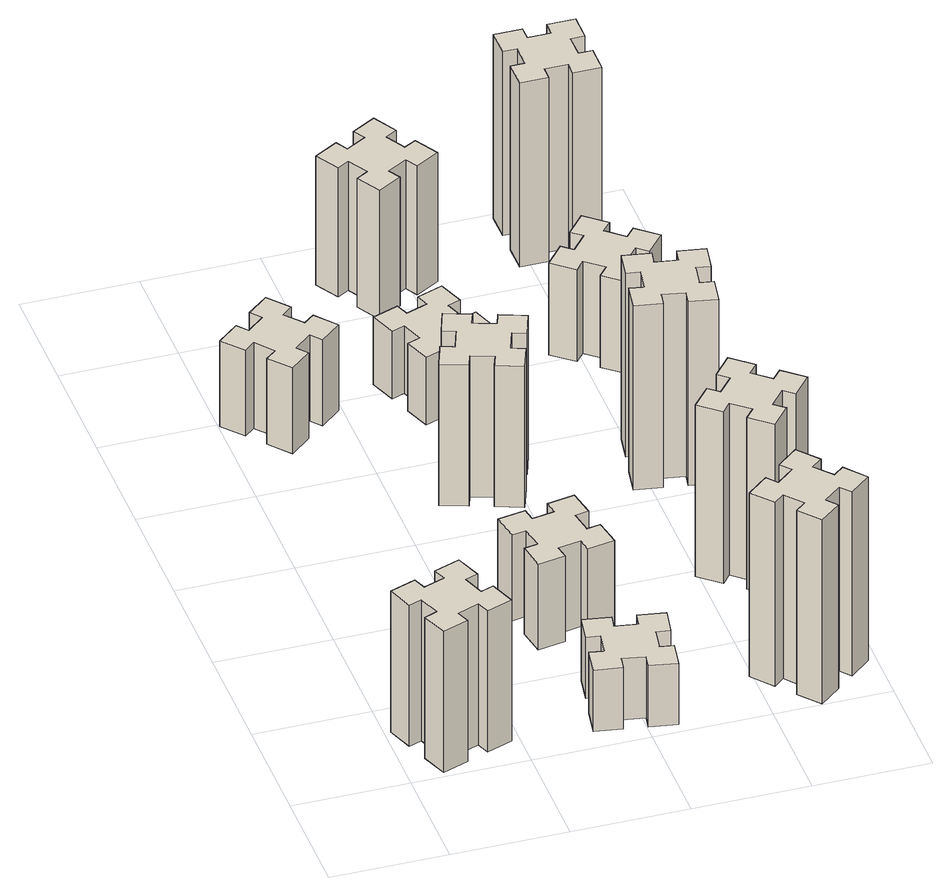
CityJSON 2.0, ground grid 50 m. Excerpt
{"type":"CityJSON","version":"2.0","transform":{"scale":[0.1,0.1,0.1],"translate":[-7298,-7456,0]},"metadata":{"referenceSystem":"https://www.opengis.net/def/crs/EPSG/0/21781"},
"CityObjects":{
"building1":{"type":"Building","attributes":{"class":"1000","function":"1000","usage":"1000","yearOfConstruction":2016,"roofType":"1000","measuredHeight":69,"storeysAboveGround":30,"storeysBelowGround":0},"geometry":[{"type":"Solid","lod":"1","boundaries":[[[[0,1,2,3,4,5,6,7,8,9,10,11,12,13,14,15,16,17,18,19]],[[17,16,20,21]],[[16,15,22,20]],[[15,14,23,22]],[[14,13,24,23]],[[13,12,25,24]],[[12,11,26,25]],[[11,10,27,26]],[[10,9,28,27]],[[9,8,29,28]],[[8,7,30,29]],[[7,6,31,30]],[[6,5,32,31]],[[5,4,33,32]],[[4,3,34,33]],[[3,2,35,34]],[[2,1,36,35]],[[1,0,37,36]],[[0,19,38,37]],[[19,18,39,38]],[[18,17,21,39]],[[24,25,26,27,28,29,30,31,32,33,34,35,36,37,38,39,21,20,22,23]]]]}]},
"building2":{"type":"Building","attributes":{"class":"1000","function":"1000","usage":"1000","yearOfConstruction":2016,"roofType":"1000","measuredHeight":42,"storeysAboveGround":30,"storeysBelowGround":0},"geometry":[{"type":"Solid","lod":"1","boundaries":[[[[40,41,42,43,44,45,46,47,48,49,50,51,52,53,54,55,56,57,58,59]],[[57,56,60,61]],[[56,55,62,60]],[[55,54,63,62]],[[54,53,64,63]],[[53,52,65,64]],[[52,51,66,65]],[[51,50,67,66]],[[50,49,68,67]],[[49,48,69,68]],[[48,47,70,69]],[[47,46,71,70]],[[46,45,72,71]],[[45,44,73,72]],[[44,43,74,73]],[[43,42,75,74]],[[42,41,76,75]],[[41,40,77,76]],[[40,59,78,77]],[[59,58,79,78]],[[58,57,61,79]],[[64,65,66,67,68,69,70,71,72,73,74,75,76,77,78,79,61,60,62,63]]]]}]},
"building3":{"type":"Building","attributes":{"class":"1000","function":"1000","usage":"1000","yearOfConstruction":2016,"roofType":"1000","measuredHeight":30,"storeysAboveGround":30,"storeysBelowGround":0},"geometry":[{"type":"Solid","lod":"1","boundaries":[[[[80,81,82,83,84,85,86,87,88,89,90,91,92,93,94,95,96,97,98,99]],[[97,96,100,101]],[[96,95,102,100]],[[95,94,103,102]],[[94,93,104,103]],[[93,92,105,104]],[[92,91,106,105]],[[91,90,107,106]],[[90,89,108,107]],[[89,88,109,108]],[[88,87,110,109]],[[87,86,111,110]],[[86,85,112,111]],[[85,84,113,112]],[[84,83,114,113]],[[83,82,115,114]],[[82,81,116,115]],[[81,80,117,116]],[[80,99,118,117]],[[99,98,119,118]],[[98,97,101,119]],[[104,105,106,107,108,109,110,111,112,113,114,115,116,117,118,119,101,100,102,103]]]]}]},
"building4":{"type":"Building","attributes":{"class":"1000","function":"1000","usage":"1000","yearOfConstruction":2016,"roofType":"1000","measuredHeight":42,"storeysAboveGround":30,"storeysBelowGround":0},"geometry":[{"type":"Solid","lod":"1","boundaries":[[[[120,121,122,123,124,125,126,127,128,129,130,131,132,133,134,135,136,137,138,139]],[[137,136,140,141]],[[136,135,142,140]],[[135,134,143,142]],[[134,133,144,143]],[[133,132,145,144]],[[132,131,146,145]],[[131,130,147,146]],[[130,129,148,147]],[[129,128,149,148]],[[128,127,150,149]],[[127,126,151,150]],[[126,125,152,151]],[[125,124,153,152]],[[124,123,154,153]],[[123,122,155,154]],[[122,121,156,155]],[[121,120,157,156]],[[120,139,158,157]],[[139,138,159,158]],[[138,137,141,159]],[[144,145,146,147,148,149,150,151,152,153,154,155,156,157,158,159,141,140,142,143]]]]}]},
"building5":{"type":"Building","attributes":{"class":"1000","function":"1000","usage":"1000","yearOfConstruction":2016,"roofType":"1000","measuredHeight":69,"storeysAboveGround":30,"storeysBelowGround":0},"geometry":[{"type":"Solid","lod":"1","boundaries":[[[[160,161,162,163,164,165,166,167,168,169,170,171,172,173,174,175,176,177,178,179]],[[177,176,180,181]],[[176,175,182,180]],[[175,174,183,182]],[[174,173,184,183]],[[173,172,185,184]],[[172,171,186,185]],[[171,170,187,186]],[[170,169,188,187]],[[169,168,189,188]],[[168,167,190,189]],[[167,166,191,190]],[[166,165,192,191]],[[165,164,193,192]],[[164,163,194,193]],[[163,162,195,194]],[[162,161,196,195]],[[161,160,197,196]],[[160,179,198,197]],[[179,178,199,198]],[[178,177,181,199]],[[184,185,186,187,188,189,190,191,192,193,194,195,196,197,198,199,181,180,182,183]]]]}]},
"building6":{"type":"Building","attributes":{"class":"1000","function":"1000","usage":"1000","yearOfConstruction":2016,"roofType":"1000","measuredHeight":33,"storeysAboveGround":30,"storeysBelowGround":0},"geometry":[{"type":"Solid","lod":"1","boundaries":[[[[200,201,202,203,204,205,206,207,208,209,210,211,212,213,214,215,216,217,218,219]],[[217,216,220,221]],[[216,215,222,220]],[[215,214,223,222]],[[214,213,224,223]],[[213,212,225,224]],[[212,211,226,225]],[[211,210,227,226]],[[210,209,228,227]],[[209,208,229,228]],[[208,207,230,229]],[[207,206,231,230]],[[206,205,232,231]],[[205,204,233,232]],[[204,203,234,233]],[[203,202,235,234]],[[202,201,236,235]],[[201,200,237,236]],[[200,219,238,237]],[[219,218,239,238]],[[218,217,221,239]],[[224,225,226,227,228,229,230,231,232,233,234,235,236,237,238,239,221,220,222,223]]]]}]},
"building7":{"type":"Building","attributes":{"class":"1000","function":"1000","usage":"1000","yearOfConstruction":2016,"roofType":"1000","measuredHeight":90,"storeysAboveGround":30,"storeysBelowGround":0},"geometry":[{"type":"Solid","lod":"1","boundaries":[[[[240,241,242,243,244,245,246,247,248,249,250,251,252,253,254,255,256,257,258,259]],[[257,256,260,261]],[[256,255,262,260]],[[255,254,263,262]],[[254,253,264,263]],[[253,252,265,264]],[[252,251,266,265]],[[251,250,267,266]],[[250,249,268,267]],[[249,248,269,268]],[[248,247,270,269]],[[247,246,271,270]],[[246,245,272,271]],[[245,244,273,272]],[[244,243,274,273]],[[243,242,275,274]],[[242,241,276,275]],[[241,240,277,276]],[[240,259,278,277]],[[259,258,279,278]],[[258,257,261,279]],[[264,265,266,267,268,269,270,271,272,273,274,275,276,277,278,279,261,260,262,263]]]]}]},
"building8":{"type":"Building","attributes":{"class":"1000","function":"1000","usage":"1000","yearOfConstruction":2016,"roofType":"1000","measuredHeight":63,"storeysAboveGround":30,"storeysBelowGround":0},"geometry":[{"type":"Solid","lod":"1","boundaries":[[[[280,281,282,283,284,285,286,287,288,289,290,291,292,293,294,295,296,297,298,299]],[[297,296,300,301]],[[296,295,302,300]],[[295,294,303,302]],[[294,293,304,303]],[[293,292,305,304]],[[292,291,306,305]],[[291,290,307,306]],[[290,289,308,307]],[[289,288,309,308]],[[288,287,310,309]],[[287,286,311,310]],[[286,285,312,311]],[[285,284,313,312]],[[284,283,314,313]],[[283,282,315,314]],[[282,281,316,315]],[[281,280,317,316]],[[280,299,318,317]],[[299,298,319,318]],[[298,297,301,319]],[[304,305,306,307,308,309,310,311,312,313,314,315,316,317,318,319,301,300,302,303]]]]}]},
"building9":{"type":"Building","attributes":{"class":"1000","function":"1000","usage":"1000","yearOfConstruction":2016,"roofType":"1000","measuredHeight":84,"storeysAboveGround":30,"storeysBelowGround":0},"geometry":[{"type":"Solid","lod":"1","boundaries":[[[[320,321,322,323,324,325,326,327,328,329,330,331,332,333,334,335,336,337,338,339]],[[337,336,340,341]],[[336,335,342,340]],[[335,334,343,342]],[[334,333,344,343]],[[333,332,345,344]],[[332,331,346,345]],[[331,330,347,346]],[[330,329,348,347]],[[329,328,349,348]],[[328,327,350,349]],[[327,326,351,350]],[[326,325,352,351]],[[325,324,353,352]],[[324,323,354,353]],[[323,322,355,354]],[[322,321,356,355]],[[321,320,357,356]],[[320,339,358,357]],[[339,338,359,358]],[[338,337,341,359]],[[344,345,346,347,348,349,350,351,352,353,354,355,356,357,358,359,341,340,342,343]]]]}]},
"building10":{"type":"Building","attributes":{"class":"1000","function":"1000","usage":"1000","yearOfConstruction":2016,"roofType":"1000","measuredHeight":90,"storeysAboveGround":30,"storeysBelowGround":0},"geometry":[{"type":"Solid","lod":"1","boundaries":[[[[360,361,362,363,364,365,366,367,368,369,370,371,372,373,374,375,376,377,378,379]],[[377,376,380,381]],[[376,375,382,380]],[[375,374,383,382]],[[374,373,384,383]],[[373,372,385,384]],[[372,371,386,385]],[[371,370,387,386]],[[370,369,388,387]],[[369,368,389,388]],[[368,367,390,389]],[[367,366,391,390]],[[366,365,392,391]],[[365,364,393,392]],[[364,363,394,393]],[[363,362,395,394]],[[362,361,396,395]],[[361,360,397,396]],[[360,379,398,397]],[[379,378,399,398]],[[378,377,381,399]],[[384,385,386,387,388,389,390,391,392,393,394,395,396,397,398,399,381,380,382,383]]]]}]},
"building11":{"type":"Building","attributes":{"class":"1000","function":"1000","usage":"1000","yearOfConstruction":2016,"roofType":"1000","measuredHeight":45,"storeysAboveGround":30,"storeysBelowGround":0},"geometry":[{"type":"Solid","lod":"1","boundaries":[[[[400,401,402,403,404,405,406,407,408,409,410,411,412,413,414,415,416,417,418,419]],[[417,416,420,421]],[[416,415,422,420]],[[415,414,423,422]],[[414,413,424,423]],[[413,412,425,424]],[[412,411,426,425]],[[411,410,427,426]],[[410,409,428,427]],[[409,408,429,428]],[[408,407,430,429]],[[407,406,431,430]],[[406,405,432,431]],[[405,404,433,432]],[[404,403,434,433]],[[403,402,435,434]],[[402,401,436,435]],[[401,400,437,436]],[[400,419,438,437]],[[419,418,439,438]],[[418,417,421,439]],[[424,425,426,427,428,429,430,431,432,433,434,435,436,437,438,439,421,420,422,423]]]]}]},
"building12":{"type":"Building","attributes":{"class":"1000","function":"1000","usage":"1000","yearOfConstruction":2016,"roofType":"1000","measuredHeight":90,"storeysAboveGround":30,"storeysBelowGround":0},"geometry":[{"type":"Solid","lod":"1","boundaries":[[[[440,441,442,443,444,445,446,447,448,449,450,451,452,453,454,455,456,457,458,459]],[[457,456,460,461]],[[456,455,462,460]],[[455,454,463,462]],[[454,453,464,463]],[[453,452,465,464]],[[452,451,466,465]],[[451,450,467,466]],[[450,449,468,467]],[[449,448,469,468]],[[448,447,470,469]],[[447,446,471,470]],[[446,445,472,471]],[[445,444,473,472]],[[444,443,474,473]],[[443,442,475,474]],[[442,441,476,475]],[[441,440,477,476]],[[440,459,478,477]],[[459,458,479,478]],[[458,457,461,479]],[[464,465,466,467,468,469,470,471,472,473,474,475,476,477,478,479,461,460,462,463]]]]}]}
},
"vertices":[
[255,366,0],[161,332,0],[140,388,0],[27,347,0],[69,234,0],[125,255,0],[159,161,0],[103,140,0],[144,27,0],[257,69,0],[236,125,0],[330,159,0],[350,103,0],[463,144,0],[422,257,0],[366,236,0],[332,330,0],[388,350,0],[347,463,0],[234,422,0],[332,330,690],[388,350,690],[366,236,690],[422,257,690],[463,144,690],[350,103,690],[330,159,690],[236,125,690],[257,69,690],[144,27,690],[103,140,690],[159,161,690],[125,255,690],[69,234,690],[27,347,690],[140,388,690],[161,332,690],[255,366,690],[234,422,690],[347,463,690],
[129,2433,0],[193,2356,0],[147,2318,0],[224,2226,0],[316,2303,0],[278,2349,0],[354,2413,0],[393,2367,0],[485,2444,0],[408,2536,0],[362,2498,0],[297,2574,0],[343,2613,0],[266,2705,0],[174,2628,0],[213,2582,0],[136,2517,0],[98,2563,0],[6,2486,0],[83,2394,0],[136,2517,420],[98,2563,420],[213,2582,420],[174,2628,420],[266,2705,420],[343,2613,420],[297,2574,420],[362,2498,420],[408,2536,420],[485,2444,420],[393,2367,420],[354,2413,420],[278,2349,420],[316,2303,420],[224,2226,420],[147,2318,420],[193,2356,420],[129,2433,420],[83,2394,420],[6,2486,420],
[886,314,0],[868,215,0],[809,226,0],[788,107,0],[907,87,0],[917,146,0],[1015,128,0],[1005,69,0],[1123,48,0],[1144,167,0],[1085,177,0],[1102,275,0],[1161,265,0],[1182,383,0],[1064,404,0],[1054,345,0],[955,362,0],[966,421,0],[847,442,0],[827,324,0],[955,362,300],[966,421,300],[1054,345,300],[1064,404,300],[1182,383,300],[1161,265,300],[1102,275,300],[1085,177,300],[1144,167,300],[1123,48,300],[1005,69,300],[1015,128,300],[917,146,300],[907,87,300],[788,107,300],[809,226,300],[868,215,300],[886,314,300],[827,324,300],[847,442,300],
[915,1002,0],[817,985,0],[807,1044,0],[688,1023,0],[709,905,0],[768,915,0],[786,817,0],[727,807,0],[747,688,0],[866,709,0],[855,768,0],[954,786,0],[964,727,0],[1082,747,0],[1061,866,0],[1002,855,0],[985,954,0],[1044,964,0],[1023,1082,0],[905,1061,0],[985,954,420],[1044,964,420],[1002,855,420],[1061,866,420],[1082,747,420],[964,727,420],[954,786,420],[855,768,420],[866,709,420],[747,688,420],[727,807,420],[786,817,420],[768,915,420],[709,905,420],[688,1023,420],[807,1044,420],[817,985,420],[915,1002,420],[905,1061,420],[1023,1082,420],
[972,1741,0],[1006,1835,0],[1062,1814,0],[1103,1927,0],[990,1968,0],[970,1912,0],[876,1946,0],[897,2002,0],[784,2043,0],[743,1930,0],[799,1910,0],[765,1816,0],[709,1837,0],[667,1724,0],[780,1683,0],[801,1739,0],[895,1705,0],[874,1649,0],[987,1607,0],[1028,1720,0],[895,1705,690],[874,1649,690],[801,1739,690],[780,1683,690],[667,1724,690],[709,1837,690],[765,1816,690],[799,1910,690],[743,1930,690],[784,2043,690],[897,2002,690],[876,1946,690],[970,1912,690],[990,1968,690],[1103,1927,690],[1062,1814,690],[1006,1835,690],[972,1741,690],[1028,1720,690],[987,1607,690],
[876,2345,0],[970,2379,0],[990,2323,0],[1103,2364,0],[1062,2477,0],[1006,2456,0],[972,2550,0],[1028,2570,0],[987,2683,0],[874,2642,0],[895,2586,0],[801,2552,0],[780,2608,0],[667,2567,0],[709,2454,0],[765,2475,0],[799,2381,0],[743,2360,0],[784,2247,0],[897,2289,0],[799,2381,330],[743,2360,330],[765,2475,330],[709,2454,330],[667,2567,330],[780,2608,330],[801,2552,330],[895,2586,330],[874,2642,330],[987,2683,330],[1028,2570,330],[972,2550,330],[1006,2456,330],[1062,2477,330],[1103,2364,330],[990,2323,330],[970,2379,330],[876,2345,330],[897,2289,330],[784,2247,330],
[1758,129,0],[1834,193,0],[1873,147,0],[1965,224,0],[1888,316,0],[1842,278,0],[1777,354,0],[1823,393,0],[1746,485,0],[1654,408,0],[1693,362,0],[1616,297,0],[1578,343,0],[1486,266,0],[1563,174,0],[1609,213,0],[1673,136,0],[1627,98,0],[1704,6,0],[1796,83,0],[1673,136,900],[1627,98,900],[1609,213,900],[1563,174,900],[1486,266,900],[1578,343,900],[1616,297,900],[1693,362,900],[1654,408,900],[1746,485,900],[1823,393,900],[1777,354,900],[1842,278,900],[1888,316,900],[1965,224,900],[1873,147,900],[1834,193,900],[1758,129,900],[1796,83,900],[1704,6,900],
[1006,3217,0],[956,3304,0],[1008,3334,0],[948,3438,0],[844,3378,0],[874,3326,0],[787,3276,0],[757,3328,0],[653,3268,0],[713,3164,0],[765,3194,0],[815,3107,0],[763,3077,0],[823,2973,0],[927,3033,0],[897,3085,0],[984,3135,0],[1014,3083,0],[1118,3143,0],[1058,3247,0],[984,3135,630],[1014,3083,630],[897,3085,630],[927,3033,630],[823,2973,630],[763,3077,630],[815,3107,630],[765,3194,630],[713,3164,630],[653,3268,630],[757,3328,630],[787,3276,630],[874,3326,630],[844,3378,630],[948,3438,630],[1008,3334,630],[956,3304,630],[1006,3217,630],[1058,3247,630],[1118,3143,630],
[1777,876,0],[1842,953,0],[1888,914,0],[1965,1006,0],[1873,1083,0],[1834,1037,0],[1758,1102,0],[1796,1148,0],[1704,1225,0],[1627,1133,0],[1673,1094,0],[1609,1018,0],[1563,1056,0],[1486,964,0],[1578,887,0],[1616,933,0],[1693,869,0],[1654,823,0],[1746,746,0],[1823,838,0],[1693,869,840],[1654,823,840],[1616,933,840],[1578,887,840],[1486,964,840],[1563,1056,840],[1609,1018,840],[1673,1094,840],[1627,1133,840],[1704,1225,840],[1796,1148,840],[1758,1102,840],[1834,1037,840],[1873,1083,840],[1965,1006,840],[1888,914,840],[1842,953,840],[1777,876,840],[1823,838,840],[1746,746,840],
[1557,1626,0],[1655,1608,0],[1645,1549,0],[1763,1528,0],[1784,1647,0],[1725,1657,0],[1742,1755,0],[1801,1745,0],[1822,1863,0],[1704,1884,0],[1694,1825,0],[1595,1842,0],[1606,1901,0],[1487,1922,0],[1467,1804,0],[1526,1794,0],[1508,1695,0],[1449,1706,0],[1428,1587,0],[1547,1567,0],[1508,1695,900],[1449,1706,900],[1526,1794,900],[1467,1804,900],[1487,1922,900],[1606,1901,900],[1595,1842,900],[1694,1825,900],[1704,1884,900],[1822,1863,900],[1801,1745,900],[1742,1755,900],[1725,1657,900],[1784,1647,900],[1763,1528,900],[1645,1549,900],[1655,1608,900],[1557,1626,900],[1547,1567,900],[1428,1587,900],
[1734,2617,0],[1658,2682,0],[1696,2728,0],[1604,2805,0],[1527,2713,0],[1573,2674,0],[1509,2598,0],[1463,2636,0],[1386,2544,0],[1478,2467,0],[1516,2513,0],[1593,2449,0],[1554,2403,0],[1646,2326,0],[1723,2418,0],[1677,2456,0],[1742,2533,0],[1788,2494,0],[1865,2586,0],[1773,2663,0],[1742,2533,450],[1788,2494,450],[1677,2456,450],[1723,2418,450],[1646,2326,450],[1554,2403,450],[1593,2449,450],[1516,2513,450],[1478,2467,450],[1386,2544,450],[1463,2636,450],[1509,2598,450],[1573,2674,450],[1527,2713,450],[1604,2805,450],[1696,2728,450],[1658,2682,450],[1734,2617,450],[1773,2663,450],[1865,2586,450],
[1575,3195,0],[1675,3195,0],[1675,3135,0],[1795,3135,0],[1795,3255,0],[1735,3255,0],[1735,3355,0],[1795,3355,0],[1795,3475,0],[1675,3475,0],[1675,3415,0],[1575,3415,0],[1575,3475,0],[1455,3475,0],[1455,3355,0],[1515,3355,0],[1515,3255,0],[1455,3255,0],[1455,3135,0],[1575,3135,0],[1515,3255,900],[1455,3255,900],[1515,3355,900],[1455,3355,900],[1455,3475,900],[1575,3475,900],[1575,3415,900],[1675,3415,900],[1675,3475,900],[1795,3475,900],[1795,3355,900],[1735,3355,900],[1735,3255,900],[1795,3255,900],[1795,3135,900],[1675,3135,900],[1675,3195,900],[1575,3195,900],[1575,3135,900],[1455,3135,900]
]}
